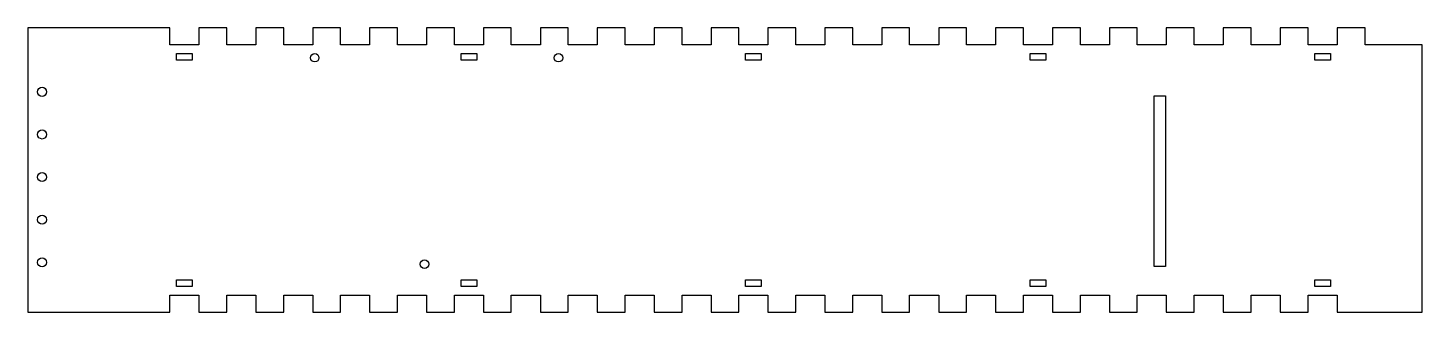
# Model space of a CAD drawing. Header units: millimetres. Extents: x -450 to 40, y -94 to 6.
import ezdxf

# ---------------------------------------------------------------- set-up
doc = ezdxf.new("R2010")
doc.units = ezdxf.units.MM

msp = doc.modelspace()

# ---------------------------------------------------------------- linework, layer by layer
for points in [[(-0.1, -94), (-0.1, -88), (10.1, -88), (10.1, -94), (40, -94), (40, 0), (20, 0), (20, 6), (10.1, 6), (10.1, 0), (-0.1, 0), (-0.1, 6), (-9.9, 6), (-9.9, 0), (-20.1, 0), (-20.1, 6), (-29.9, 6), (-29.9, 0), (-40.1, 0), (-40.1, 6), (-49.9, 6), (-49.9, 0), (-60.1, 0), (-60.1, 6), (-69.9, 6), (-69.9, 0), (-80.1, 0), (-80.1, 6), (-89.9, 6), (-89.9, 0), (-100.1, 0), (-100.1, 6), (-109.9, 6), (-109.9, 0), (-120.1, 0), (-120.1, 6), (-129.9, 6), (-129.9, 0), (-140.1, 0), (-140.1, 6), (-149.9, 6), (-149.9, 0), (-160.1, 0), (-160.1, 6), (-169.9, 6), (-169.9, 0), (-180.1, 0), (-180.1, 6), (-189.9, 6), (-189.9, 0), (-200.1, 0), (-200.1, 6), (-209.9, 6), (-209.9, 0), (-220.1, 0), (-220.1, 6), (-229.9, 6), (-229.9, 0), (-240.1, 0), (-240.1, 6), (-249.9, 6), (-249.9, 0), (-260.1, 0), (-260.1, 6), (-269.9, 6), (-269.9, 0), (-280.1, 0), (-280.1, 6), (-289.9, 6), (-289.9, 0), (-300.1, 0), (-300.1, 6), (-309.9, 6), (-309.9, 0), (-320.1, 0), (-320.1, 6), (-329.9, 6), (-329.9, 0), (-340.1, 0), (-340.1, 6), (-349.9, 6), (-349.9, 0), (-360.1, 0), (-360.1, 6), (-369.9, 6), (-369.9, 0), (-380.1, 0), (-380.1, 6), (-389.9, 6), (-389.9, 0), (-400.1, 0), (-400.1, 6), (-450, 6), (-450, -94), (-400.1, -94), (-400.1, -88), (-389.9, -88), (-389.9, -94), (-380.1, -94), (-380.1, -88), (-369.9, -88), (-369.9, -94), (-360.1, -94), (-360.1, -88), (-349.9, -88), (-349.9, -94), (-340.1, -94), (-340.1, -88), (-329.9, -88), (-329.9, -94), (-320.1, -94), (-320.1, -88), (-309.9, -88), (-309.9, -94), (-300.1, -94), (-300.1, -88), (-289.9, -88), (-289.9, -94), (-280.1, -94), (-280.1, -88), (-269.9, -88), (-269.9, -94), (-260.1, -94), (-260.1, -88), (-249.9, -88), (-249.9, -94), (-240.1, -94), (-240.1, -88), (-229.9, -88), (-229.9, -94), (-220.1, -94), (-220.1, -88), (-209.9, -88), (-209.9, -94), (-200.1, -94), (-200.1, -88), (-189.9, -88), (-189.9, -94), (-180.1, -94), (-180.1, -88), (-169.9, -88), (-169.9, -94), (-160.1, -94), (-160.1, -88), (-149.9, -88), (-149.9, -94), (-140.1, -94), (-140.1, -88), (-129.9, -88), (-129.9, -94), (-120.1, -94), (-120.1, -88), (-109.9, -88), (-109.9, -94), (-100.1, -94), (-100.1, -88), (-89.9, -88), (-89.9, -94), (-80.1, -94), (-80.1, -88), (-69.9, -88), (-69.9, -94), (-60.1, -94), (-60.1, -88), (-49.9, -88), (-49.9, -94), (-40.1, -94), (-40.1, -88), (-29.9, -88), (-29.9, -94), (-20.1, -94), (-20.1, -88), (-9.9, -88), (-9.9, -94)], [(-392.25, -3), (-392.25, -5.4), (-397.75, -5.4), (-397.75, -3)], [(-292.25, -3), (-292.25, -5.4), (-297.75, -5.4), (-297.75, -3)], [(-192.25, -3), (-192.25, -5.4), (-197.75, -5.4), (-197.75, -3)], [(-92.25, -3), (-92.25, -5.4), (-97.75, -5.4), (-97.75, -3)], [(2.25, -5.4), (2.25, -3), (7.75, -3), (7.75, -5.4)], [(-50.21, -77.93), (-54.21, -77.93), (-54.21, -17.93), (-50.21, -17.93)], [(-392.25, -85), (-397.75, -85), (-397.75, -82.6), (-392.25, -82.6)], [(-292.25, -85), (-297.75, -85), (-297.75, -82.6), (-292.25, -82.6)], [(-197.75, -85), (-197.75, -82.6), (-192.25, -82.6), (-192.25, -85)], [(-97.75, -85), (-97.75, -82.6), (-92.25, -82.6), (-92.25, -85)], [(7.75, -82.6), (7.75, -85), (2.25, -85), (2.25, -82.6)]]:
    msp.add_lwpolyline(points, close=True)
for centre, radius in [((-349.2, -4.5), 1.5), ((-263.5, -4.5), 1.5), ((-445, -16.5), 1.6), ((-445, -31.5), 1.6), ((-445, -46.5), 1.6), ((-445, -61.5), 1.6), ((-445, -76.5), 1.6), ((-310.6, -77.14), 1.55)]:
    msp.add_circle(centre, radius)

doc.saveas('drawing.dxf')
